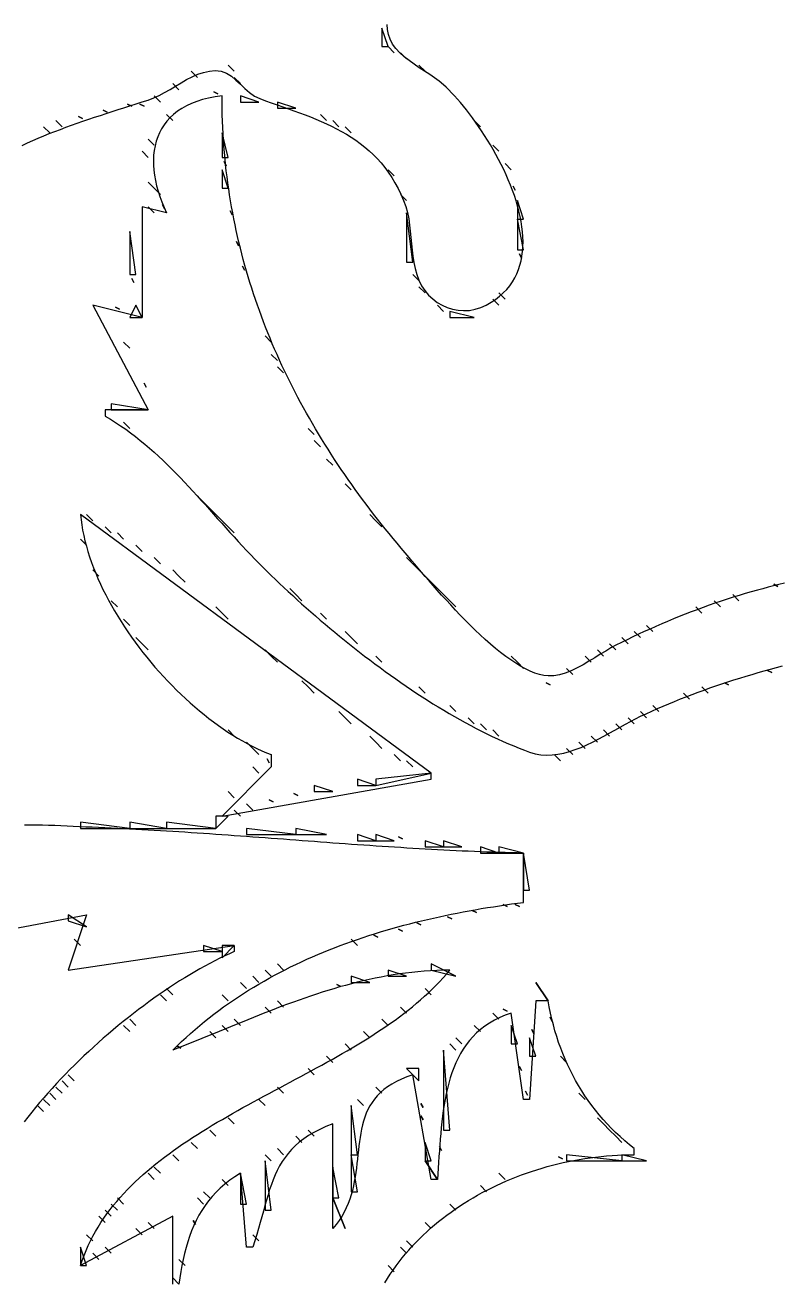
# Model space of a CAD drawing. Extents: x 0 to 589, y 0 to 633.
# Drawn here: x 164 to 286.7, y 295.5 to 499.5 of the extents above; entities that cross this region are included whole.
import ezdxf

# ---------------------------------------------------------------- set-up
doc = ezdxf.new("R2010")
doc.units = 0
for name, color, linetype in [('C250', 250, 'CONTINUOUS'), ('C251', 251, 'CONTINUOUS'), ('C252', 252, 'CONTINUOUS'), ('C253', 253, 'CONTINUOUS'), ('C254', 254, 'CONTINUOUS'), ('C27', 27, 'CONTINUOUS'), ('C37', 37, 'CONTINUOUS'), ('C47', 47, 'CONTINUOUS')]:
    doc.layers.add(name, color=color, linetype=linetype)

msp = doc.modelspace()

# ---------------------------------------------------------------- linework, layer by layer
at = {"layer": 'C250'}
for points in [[(222, 499), (222, 496), (223, 496), (222, 499)], [(198, 491), (199, 490), (198, 491)], [(287.409, 408.8549), (286.5141, 408.6316), (285.6256, 408.4056), (284.7436, 408.1768), (283.8684, 407.9454), (283, 407.7114), (282.0117, 407.4372), (281.025, 407.1532), (280.0399, 406.8593), (279.0567, 406.5558), (278.0755, 406.2429), (277.0964, 405.9208), (276.1195, 405.5896), (275.145, 405.2495), (274.1731, 404.9007), (273.2039, 404.5435), (272.2375, 404.1779), (271.2741, 403.8042), (270.3139, 403.4225), (269.3569, 403.0331), (268.4034, 402.6361), (267.4534, 402.2316), (266.5072, 401.82), (265.5648, 401.4014), (264.6265, 400.9759), (263.6923, 400.5437), (262.7624, 400.1051), (261.8369, 399.6602), (260.9161, 399.2092), (260, 398.7523), (259.2016, 398.3232), (258.359, 397.8289), (257.4791, 397.2897), (256.5686, 396.7259), (255.6343, 396.158), (254.683, 395.6064), (253.7215, 395.0914), (252.7567, 394.6336), (251.7954, 394.2532), (250.8442, 393.9706), (249.9102, 393.8064), (249, 393.7808), (248.308, 393.86), (247.5923, 394.0182), (246.8553, 394.2508), (246.0989, 394.5535), (245.3255, 394.9218), (244.5372, 395.3513), (243.7363, 395.8376), (242.9248, 396.3761), (242.1051, 396.9626), (241.2794, 397.5924), (240.4497, 398.2613), (239.6184, 398.9647), (238.7875, 399.6983), (237.9594, 400.4576), (237.1362, 401.2381), (236.3201, 402.0355), (235.5133, 402.8453), (234.718, 403.663), (233.9364, 404.4842), (233.1706, 405.3046), (232.423, 406.1196), (231.6957, 406.9248), (230.9908, 407.7158), (230.3106, 408.4882), (229.6573, 409.2374), (229.0331, 409.9592), (228.4402, 410.649), (227.8807, 411.3024), (227.3569, 411.915), (226.8709, 412.4823), (226.4251, 413), (225.758, 413.7755), (225.097, 414.5532), (224.4422, 415.3332), (223.7935, 416.1155), (223.1511, 416.9001), (222.5149, 417.6869), (221.885, 418.4761), (221.2615, 419.2677), (220.6444, 420.0617), (220.0338, 420.858), (219.4297, 421.6568), (218.8321, 422.458), (218.2411, 423.2617), (217.6567, 424.0679), (217.079, 424.8766), (216.508, 425.6878), (215.9439, 426.5016), (215.3865, 427.3179), (214.836, 428.1369), (214.2924, 428.9585), (213.7558, 429.7827), (213.2262, 430.6096), (212.7037, 431.4391), (212.1882, 432.2714), (211.6799, 433.1064), (211.1788, 433.9442), (210.6849, 434.7848), (210.1983, 435.6281), (209.719, 436.4743), (209.2472, 437.3233), (208.7827, 438.1751), (208.3257, 439.0299), (207.8762, 439.8876), (207.4343, 440.7482), (207, 441.6117), (206.5733, 442.4782), (206.1544, 443.3477), (205.7431, 444.2203), (205.3397, 445.0959), (204.9441, 445.9745), (204.5564, 446.8562), (204.1767, 447.741), (203.8049, 448.629), (203.4411, 449.5201), (203.0854, 450.4144), (202.7378, 451.3118), (202.3984, 452.2125), (202.0672, 453.1165), (201.7443, 454.0236), (201.4296, 454.9341), (201.1233, 455.8479), (200.8254, 456.765), (200.5359, 457.6854), (200.2549, 458.6092), (199.9824, 459.5364), (199.7186, 460.4671), (199.4633, 461.4011), (199.2167, 462.3386), (198.9788, 463.2796), (198.7497, 464.2241), (198.5294, 465.1721), (198.318, 466.1237), (198.1154, 467.0789), (197.9218, 468.0376), (197.7372, 468.9999), (197.5617, 469.9659), (197.3952, 470.9355), (197.2378, 471.9088), (197.0897, 472.8858), (196.9507, 473.8666), (196.8211, 474.851), (196.7007, 475.8393), (196.5897, 476.8313), (196.4881, 477.8272), (196.396, 478.8268), (196.3134, 479.8303), (196.2403, 480.8378), (196.1768, 481.8491), (196.123, 482.8643), (196.0788, 483.8834), (196.0444, 484.9066), (196.0197, 485.9337), (196.0049, 486.9648), (196, 488), (194.8751, 487.8461), (193.8151, 487.6435), (192.8191, 487.3939), (191.8861, 487.0989), (191.0154, 486.7602), (190.2061, 486.3794), (189.4574, 485.9584), (188.7683, 485.4986), (188.1382, 485.0019), (187.566, 484.4698), (187.0511, 483.9042), (186.5924, 483.3066), (186.1892, 482.6787), (185.8406, 482.0222), (185.5458, 481.3388), (185.304, 480.6302), (185.1142, 479.898), (184.9756, 479.144), (184.8874, 478.3697), (184.8488, 477.5769), (184.8588, 476.7673), (184.9167, 475.9425), (185.0216, 475.1043), (185.1726, 474.2542), (185.3688, 473.394), (185.6096, 472.5254), (185.8939, 471.65), (186.221, 470.7695), (186.5899, 469.8856), (187, 469)], [(185, 488), (186, 487), (185, 488)], [(199, 488), (199, 487), (202, 487), (199, 488)], [(240, 480), (241, 479), (240, 480)], [(196, 476), (196, 473), (197, 473), (196, 476)], [(185, 473), (186, 472), (185, 473)], [(187, 469), (183, 470), (183, 452), (175, 454), (184, 437), (177, 437), (177, 436), (177.8589, 435.4903), (178.7022, 434.9609), (179.5306, 434.4128), (180.3448, 433.8467), (181.1453, 433.2636), (181.9328, 432.6642), (182.708, 432.0494), (183.4715, 431.42), (184.224, 430.777), (184.9661, 430.1212), (185.6985, 429.4533), (186.4218, 428.7743), (187.1366, 428.085), (187.8437, 427.3863), (188.5436, 426.679), (189.237, 425.964), (189.9245, 425.242), (190.6069, 424.5141), (191.2847, 423.7809), (191.9586, 423.0434), (192.6292, 422.3025), (193.2972, 421.5589), (193.9633, 420.8135), (194.6281, 420.0672), (195.2922, 419.3208), (195.9562, 418.5751), (196.621, 417.8311), (197.287, 417.0896), (197.9549, 416.3513), (198.6254, 415.6173), (199.2991, 414.8882), (199.9767, 414.165), (200.6588, 413.4486), (201.3461, 412.7397), (202.0393, 412.0393), (202.6834, 411.3989), (203.3386, 410.7547), (204.0045, 410.107), (204.681, 409.4562), (205.3678, 408.8026), (206.0645, 408.1466), (206.771, 407.4887), (207.4869, 406.8292), (208.212, 406.1685), (208.946, 405.507), (209.6886, 404.845), (210.4397, 404.183), (211.1988, 403.5213), (211.9658, 402.8603), (212.7404, 402.2004), (213.5222, 401.542), (214.3111, 400.8854), (215.1068, 400.2311), (215.909, 399.5794), (216.7174, 398.9308), (217.5318, 398.2855), (218.3519, 397.644), (219.1774, 397.0066), (220.008, 396.3739), (220.8436, 395.746), (221.6838, 395.1235), (222.5284, 394.5066), (223.377, 393.8958), (224.2295, 393.2915), (225.0855, 392.6941), (225.9448, 392.1039), (226.8072, 391.5213), (227.6723, 390.9466), (228.5398, 390.3804), (229.4096, 389.8229), (230.2813, 389.2746), (231.1547, 388.7358), (232.0296, 388.207), (232.9055, 387.6884), (233.7824, 387.1805), (234.6598, 386.6837), (235.5376, 386.1983), (236.4155, 385.7248), (237.2931, 385.2635), (238.1703, 384.8147), (239.0468, 384.379), (239.9222, 383.9566), (240.7964, 383.548), (241.6691, 383.1535), (242.5399, 382.7736), (243.4087, 382.4085), (244.2752, 382.0587), (245.139, 381.7246), (246, 381.4066), (246.9034, 381.139), (247.8172, 380.9784), (248.7396, 380.9166), (249.6688, 380.9458), (250.6029, 381.0578), (251.5403, 381.2446), (252.4791, 381.4981), (253.4175, 381.8105), (254.3538, 382.1736), (255.2862, 382.5793), (256.2128, 383.0198), (257.1319, 383.4868), (258.0417, 383.9725), (258.9404, 384.4688), (259.8263, 384.9676), (260.6975, 385.461), (261.5522, 385.9408), (262.3887, 386.3991), (263.2052, 386.8279), (264, 387.2191), (264.9125, 387.6443), (265.8311, 388.0618), (266.7556, 388.4714), (267.6857, 388.8733), (268.6212, 389.2676), (269.5618, 389.6543), (270.5073, 390.0336), (271.4575, 390.4056), (272.4121, 390.7703), (273.3709, 391.1279), (274.3337, 391.4783), (275.3002, 391.8218), (276.2702, 392.1583), (277.2435, 392.4881), (278.2197, 392.8111), (279.1988, 393.1275), (280.1804, 393.4373), (281.1643, 393.7407), (282.1503, 394.0377), (283.1381, 394.3284), (284.1275, 394.613), (285.1183, 394.8914), (286.1102, 395.1638), (287.1029, 395.4304)], [(198.333328, 464.333344), (198.666672, 463.666656), (198.333328, 464.333344)], [(199.333328, 460.333344), (199.666672, 459.666656), (199.333328, 460.333344)], [(240, 455), (241, 454), (240, 455)], [(197, 418), (198, 417), (197, 418)], [(226, 413), (227, 412), (226, 413)], [(189, 410), (190, 409), (189, 410)], [(285.666656, 408.666656), (286.333344, 408.333344), (285.666656, 408.666656)], [(178, 406), (179, 405), (178, 406)], [(233, 406), (234, 405), (233, 406)], [(180, 403), (181, 402), (180, 403)], [(210, 392), (211, 391), (210, 392)], [(233, 389), (234, 388), (233, 389)], [(216, 387), (217, 386), (216, 387)], [(240, 385), (241, 384), (240, 385)], [(200, 383), (201, 382), (200, 383)], [(221, 383), (222, 382), (221, 383)], [(203.333328, 380.333344), (203.666672, 379.666656), (203.333328, 380.333344)], [(211, 376), (211, 375), (214, 375), (211, 376)], [(218, 377), (218, 376), (221, 376), (218, 377)], [(197, 375), (198, 374), (197, 375)], [(188, 295), (188, 306), (173, 298), (173.2801, 298.8326), (173.5839, 299.6504), (173.9106, 300.4538), (174.26, 301.243), (174.6314, 302.0182), (175.0243, 302.7798), (175.4384, 303.5282), (175.873, 304.2635), (176.3277, 304.9861), (176.8021, 305.6963), (177.2955, 306.3944), (177.8077, 307.0807), (178.3379, 307.7554), (178.8858, 308.419), (179.4509, 309.0716), (180.0327, 309.7135), (180.6306, 310.3452), (181.2442, 310.9668), (181.8731, 311.5787), (182.5167, 312.1811), (183.1745, 312.7744), (183.846, 313.3589), (184.5308, 313.9348), (185.2283, 314.5025), (185.9381, 315.0622), (186.6597, 315.6143), (187.3926, 316.159), (188.1363, 316.6967), (188.8903, 317.2276), (189.6542, 317.752), (190.4273, 318.2703), (191.2093, 318.7827), (191.9997, 319.2896), (192.7979, 319.7912), (193.6035, 320.2878), (194.416, 320.7798), (195.2349, 321.2673), (196.0597, 321.7508), (196.8899, 322.2306), (197.725, 322.7068), (198.5646, 323.1799), (199.4081, 323.65), (200.2551, 324.1176), (201.105, 324.5829), (201.9574, 325.0462), (202.8118, 325.5078), (203.6678, 325.968), (204.5247, 326.4271), (205.3821, 326.8854), (206.2396, 327.3432), (207.0966, 327.8008), (207.9527, 328.2585), (208.8073, 328.7166), (209.6601, 329.1753), (210.5103, 329.6351), (211.3577, 330.0961), (212.2017, 330.5587), (213.0418, 331.0232), (213.8776, 331.4898), (214.7084, 331.959), (215.5339, 332.4309), (216.3536, 332.9059), (217.167, 333.3842), (217.9735, 333.8662), (218.7727, 334.3522), (219.5641, 334.8424), (220.3472, 335.3372), (221.1215, 335.8368), (221.8866, 336.3416), (222.6419, 336.8518), (223.387, 337.3678), (224.1213, 337.8899), (224.8444, 338.4182), (225.5557, 338.9533), (226.2549, 339.4952), (226.9413, 340.0444), (227.6146, 340.6012), (228.2742, 341.1657), (228.9197, 341.7384), (229.5504, 342.3195), (230.1661, 342.9094), (230.7661, 343.5083), (231.35, 344.1165), (231.9172, 344.7343), (232.4674, 345.362), (233, 346), (231.9536, 345.9819), (230.9147, 345.9455), (229.883, 345.8913), (228.8583, 345.8196), (227.8404, 345.731), (226.829, 345.6259), (225.8239, 345.5049), (224.8248, 345.3683), (223.8315, 345.2167), (222.8438, 345.0505), (221.8614, 344.8703), (220.884, 344.6764), (219.9115, 344.4694), (218.9436, 344.2497), (217.98, 344.0179), (217.0205, 343.7743), (216.0649, 343.5195), (215.1129, 343.2539), (214.1643, 342.978), (213.2188, 342.6923), (212.2763, 342.3973), (211.3364, 342.0934), (210.3989, 341.781), (209.4637, 341.4608), (208.5303, 341.1331), (207.5987, 340.7985), (206.6685, 340.4573), (205.7395, 340.1102), (204.8115, 339.7574), (203.8842, 339.3996), (202.9575, 339.0372), (202.031, 338.6707), (201.1045, 338.3005), (200.1777, 337.9271), (199.2505, 337.5511), (198.3226, 337.1728), (197.3938, 336.7927), (196.4637, 336.4114), (195.5322, 336.0292), (194.5991, 335.6468), (193.664, 335.2644), (192.7268, 334.8827), (191.7872, 334.5021), (190.8449, 334.123), (189.8998, 333.746), (188.9516, 333.3715), (188, 333), (188.7108, 333.6995), (189.4301, 334.3863), (190.1579, 335.0603), (190.894, 335.7219), (191.6383, 336.3709), (192.3905, 337.0077), (193.1506, 337.6322), (193.9185, 338.2447), (194.694, 338.8452), (195.4769, 339.4339), (196.2672, 340.0108), (197.0646, 340.5762), (197.8691, 341.1301), (198.6805, 341.6727), (199.4986, 342.204), (200.3234, 342.7242), (201.1547, 343.2334), (201.9923, 343.7317), (202.8362, 344.2193), (203.6861, 344.6963), (204.542, 345.1628), (205.4037, 345.6188), (206.271, 346.0647), (207.1438, 346.5003), (208.0221, 346.926), (208.9056, 347.3417), (209.7942, 347.7477), (210.6878, 348.144), (211.5862, 348.5308), (212.4893, 348.9082), (213.3969, 349.2762), (214.309, 349.6351), (215.2253, 349.985), (216.1458, 350.3259), (217.0703, 350.658), (217.9987, 350.9814), (218.9308, 351.2962), (219.8664, 351.6026), (220.8055, 351.9007), (221.748, 352.1905), (222.6936, 352.4723), (223.6422, 352.7461), (224.5938, 353.0121), (225.548, 353.2703), (226.505, 353.521), (227.4643, 353.7641), (228.4261, 354), (229.39, 354.2285), (230.356, 354.45), (231.324, 354.6644), (232.2937, 354.872), (233.2651, 355.0728), (234.2379, 355.267), (235.2122, 355.4547), (236.1877, 355.636), (237.1643, 355.811), (238.1418, 355.9799), (239.1202, 356.1427), (240.0993, 356.2996), (241.0789, 356.4508), (242.0589, 356.5963), (243.0392, 356.7362), (244.0196, 356.8707), (245, 357), (245, 365), (244.0049, 365.0219), (243.0095, 365.0467), (242.0137, 365.0741), (241.0176, 365.1042), (240.0211, 365.1369), (239.0242, 365.1721), (238.027, 365.2097), (237.0295, 365.2496), (236.0317, 365.2918), (235.0336, 365.3362), (234.0352, 365.3827), (233.0365, 365.4313), (232.0376, 365.4818), (231.0384, 365.5342), (230.0389, 365.5884), (229.0393, 365.6444), (228.0394, 365.702), (227.0392, 365.7612), (226.0389, 365.8219), (225.0384, 365.8841), (224.0377, 365.9476), (223.0369, 366.0124), (222.0358, 366.0785), (221.0347, 366.1456), (220.0334, 366.2138), (219.032, 366.283), (218.0304, 366.3532), (217.0288, 366.4241), (216.027, 366.4958), (215.0252, 366.5682), (214.0233, 366.6412), (213.0214, 366.7148), (212.0194, 366.7888), (211.0173, 366.8631), (210.0153, 366.9378), (209.0132, 367.0128), (208.0111, 367.0878), (207.009, 367.163), (206.007, 367.2382), (205.0049, 367.3132), (204.0029, 367.3882), (203.001, 367.4629), (201.9991, 367.5374), (200.9973, 367.6114), (199.9955, 367.685), (198.9939, 367.7581), (197.9923, 367.8306), (196.9909, 367.9025), (195.9896, 367.9735), (194.9884, 368.0438), (193.9874, 368.1132), (192.9866, 368.1815), (191.9859, 368.2489), (190.9853, 368.3151), (189.985, 368.3801), (188.9849, 368.4438), (187.985, 368.5062), (186.9853, 368.5672), (185.9858, 368.6267), (184.9866, 368.6845), (183.9877, 368.7408), (182.989, 368.7953), (181.9906, 368.848), (180.9925, 368.8988), (179.9947, 368.9477), (178.9971, 368.9945), (178, 369.0393), (176.9546, 369.0867), (175.9158, 369.1365), (174.8834, 369.1878), (173.8572, 369.2393), (172.837, 369.2902), (171.8225, 369.3395), (170.8134, 369.3861), (169.8096, 369.429), (168.8109, 369.4673), (167.8169, 369.4998), (166.8275, 369.5256), (165.8424, 369.5438), (164.8615, 369.5532), (163.8844, 369.5528)], [(229, 367), (229, 366), (232, 366), (229, 367)], [(153, 351), (174, 355), (171, 346), (198, 350), (198, 349), (197.2223, 348.6563), (196.4369, 348.2934), (195.6443, 347.9116), (194.8451, 347.5113), (194.0397, 347.0931), (193.2289, 346.6572), (192.413, 346.2043), (191.5928, 345.7346), (190.7687, 345.2486), (189.9413, 344.7468), (189.1111, 344.2296), (188.2788, 343.6974), (187.4449, 343.1506), (186.6099, 342.5897), (185.7745, 342.0152), (184.9391, 341.4273), (184.1043, 340.8267), (183.2707, 340.2137), (182.4388, 339.5887), (181.6093, 338.9521), (180.7826, 338.3045), (179.9593, 337.6462), (179.1401, 336.9777), (178.3253, 336.2993), (177.5157, 335.6116), (176.7117, 334.915), (175.9139, 334.2098), (175.123, 333.4966), (174.3393, 332.7757), (173.5636, 332.0476), (172.7963, 331.3127), (172.038, 330.5715), (171.2893, 329.8244), (170.5508, 329.0718), (169.8229, 328.3141), (169.1063, 327.5518), (168.4015, 326.7853), (167.7091, 326.015), (167.0297, 325.2415), (166.3637, 324.465), (165.7118, 323.6861), (165.0745, 322.9051), (164.4523, 322.1225), (163.8459, 321.3388)], [(241.666672, 356.666656), (242.333328, 356.333344), (241.666672, 356.666656)], [(205, 347), (206, 346), (205, 347)], [(214.666672, 343.666656), (215.333328, 343.333344), (214.666672, 343.666656)], [(186, 342), (187, 341), (186, 342)], [(222.4512, 295.2091), (222.8848, 295.9095), (223.3348, 296.5997), (223.801, 297.2797), (224.283, 297.9493), (224.7806, 298.6084), (225.2934, 299.257), (225.8212, 299.8949), (226.3637, 300.522), (226.9206, 301.1383), (227.4915, 301.7436), (228.0763, 302.3378), (228.6745, 302.9208), (229.286, 303.4926), (229.9104, 304.053), (230.5474, 304.6019), (231.1967, 305.1393), (231.858, 305.6649), (232.5311, 306.1788), (233.2156, 306.6809), (233.9113, 307.1709), (234.6178, 307.6489), (235.3349, 308.1147), (236.0623, 308.5683), (236.7996, 309.0094), (237.5466, 309.4381), (238.303, 309.8542), (239.0685, 310.2576), (239.8428, 310.6483), (240.6256, 311.0261), (241.4166, 311.3909), (242.2155, 311.7426), (243.0221, 312.0811), (243.8359, 312.4064), (244.6568, 312.7183), (245.4845, 313.0167), (246.3186, 313.3015), (247.1588, 313.5727), (248.0049, 313.8301), (248.8566, 314.0736), (249.7135, 314.3031), (250.5754, 314.5185), (251.442, 314.7198), (252.313, 314.9067), (253.188, 315.0793), (254.0669, 315.2374), (254.9493, 315.3809), (255.8349, 315.5098), (256.7234, 315.6239), (257.6145, 315.723), (258.508, 315.8072), (259.4035, 315.8763), (260.3007, 315.9303), (261.1994, 315.9689), (262.0992, 315.9922), (263, 316), (263, 317), (262.2099, 317.6315), (261.4422, 318.2792), (260.6967, 318.943), (259.9734, 319.6224), (259.2723, 320.3173), (258.5933, 321.0274), (257.9364, 321.7526), (257.3016, 322.4924), (256.6888, 323.2468), (256.098, 324.0154), (255.5291, 324.798), (254.9821, 325.5943), (254.457, 326.4042), (253.9538, 327.2273), (253.4723, 328.0635), (253.0126, 328.9124), (252.5746, 329.7739), (252.1583, 330.6477), (251.7637, 331.5335), (251.3907, 332.4311), (251.0392, 333.3402), (250.7093, 334.2607), (250.4009, 335.1922), (250.114, 336.1346), (249.8485, 337.0875), (249.6043, 338.0507), (249.3816, 339.024), (249.1801, 340.0072), (249, 341), (247, 341), (246, 325), (245, 325), (243, 339), (242.034, 338.6603), (241.1254, 338.278), (240.2722, 337.8547), (239.4726, 337.3919), (238.7246, 336.8912), (238.0265, 336.3542), (237.3762, 335.7823), (236.772, 335.1773), (236.212, 334.5405), (235.6943, 333.8737), (235.2169, 333.1784), (234.7781, 332.4561), (234.376, 331.7084), (234.0086, 330.9368), (233.6741, 330.143), (233.3706, 329.3285), (233.0963, 328.4949), (232.8492, 327.6437), (232.6276, 326.7764), (232.4294, 325.8947), (232.2528, 325.0002), (232.096, 324.0943), (231.9571, 323.1787), (231.8341, 322.2548), (231.7253, 321.3244), (231.6287, 320.3889), (231.5424, 319.4499), (231.4647, 318.509), (231.3935, 317.5677), (231.3271, 316.6276), (231.2635, 315.6903), (231.2008, 314.7573), (231.1373, 313.8302), (231.071, 312.9106), (231, 312), (230, 312), (227, 329), (226.0356, 328.6647), (225.1479, 328.3011), (224.3335, 327.9103), (223.5887, 327.4933), (222.9103, 327.0513), (222.2946, 326.5852), (221.7383, 326.0961), (221.2378, 325.5851), (220.7898, 325.0532), (220.3907, 324.5016), (220.0372, 323.9311), (219.7256, 323.343), (219.4526, 322.7383), (219.2147, 322.118), (219.0084, 321.4833), (218.8303, 320.835), (218.6769, 320.1744), (218.5447, 319.5025), (218.4303, 318.8203), (218.3303, 318.1289), (218.241, 317.4293), (218.1592, 316.7227), (218.0813, 316.01), (218.0038, 315.2924), (217.9234, 314.5709), (217.8364, 313.8465), (217.7395, 313.1203), (217.6293, 312.3934), (217.5021, 311.6669), (217.3547, 310.9417), (217.1834, 310.219), (216.9849, 309.4998), (216.7557, 308.7852), (216.4922, 308.0762), (216.1912, 307.3739), (215.849, 306.6794), (215.4623, 305.9937), (215.0275, 305.3178), (214.5412, 304.6529), (214, 304), (214, 321), (212.8966, 320.5673), (211.8778, 320.1093), (210.9391, 319.6263), (210.0761, 319.1184), (209.2844, 318.5858), (208.5596, 318.0287), (207.8973, 317.4473), (207.2932, 316.8417), (206.7427, 316.2123), (206.2416, 315.559), (205.7853, 314.8822), (205.3696, 314.182), (204.9899, 313.4586), (204.642, 312.7122), (204.3213, 311.9429), (204.0235, 311.1511), (203.7442, 310.3368), (203.4791, 309.5002), (203.2235, 308.6415), (202.9733, 307.761), (202.724, 306.8587), (202.4711, 305.935), (202.2103, 304.9899), (201.9372, 304.0236), (201.6474, 303.0364), (201.3364, 302.0285), (201, 301), (200, 301), (199, 313), (198.0975, 312.4404), (197.2512, 311.8513), (196.4588, 311.2335), (195.7184, 310.5876), (195.0281, 309.9145), (194.3857, 309.2147), (193.7894, 308.4891), (193.237, 307.7384), (192.7266, 306.9634), (192.2562, 306.1646), (191.8238, 305.3429), (191.4274, 304.4991), (191.0649, 303.6337), (190.7344, 302.7477), (190.4338, 301.8416), (190.1611, 300.9162), (189.9145, 299.9723), (189.6917, 299.0105), (189.4909, 298.0317), (189.31, 297.0365), (189.147, 296.0257), (189, 295)], [(249.333328, 338.333344), (249.666672, 337.666656), (249.333328, 338.333344)], [(219, 336), (220, 335), (219, 336)], [(233, 334), (234, 333), (233, 334)], [(245.333328, 326.333344), (245.666672, 325.666656), (245.333328, 326.333344)], [(228.333328, 322.333344), (228.666672, 321.666656), (228.333328, 322.333344)], [(197, 322), (198, 321), (197, 322)], [(257, 322), (258, 321), (257, 322)], [(258, 321), (259, 320), (258, 321)], [(260, 319), (261, 318), (260, 319)], [(205, 317), (206, 316), (205, 317)], [(217, 316), (217, 310), (218, 310), (217, 316)], [(250.666672, 315.666656), (251.333328, 315.333344), (250.666672, 315.666656)], [(185, 314), (186, 313), (185, 314)], [(241, 313), (242, 312), (241, 313)], [(214, 309), (216, 304), (214, 309)], [(184, 305), (185, 304), (184, 305)], [(191.333328, 305.333344), (191.666672, 304.666656), (191.333328, 305.333344)]]:
    msp.add_lwpolyline(points, dxfattribs=at)
at = {"layer": 'C251'}
for points in [[(228.0092, 458.0439), (228.4455, 457.1753), (228.9687, 456.3785), (229.5705, 455.658), (230.2422, 455.0181), (230.9756, 454.4632), (231.7622, 453.9979), (232.5935, 453.6265), (233.4611, 453.3534), (234.3565, 453.1831), (235.2713, 453.1201), (236.1971, 453.1686), (237.1255, 453.3333), (238.0479, 453.6184), (238.956, 454.0285), (239.7378, 454.4744), (240.458, 454.953), (241.1181, 455.4627), (241.7194, 456.0023), (242.2637, 456.5704), (242.7524, 457.1655), (243.187, 457.7864), (243.5691, 458.4317), (243.9002, 459.1), (244.1819, 459.7899), (244.4156, 460.5), (244.6028, 461.2291), (244.7452, 461.9757), (244.8442, 462.7384), (244.9014, 463.516), (244.9182, 464.3069), (244.8963, 465.11), (244.8372, 465.9237), (244.7423, 466.7467), (244.6132, 467.5776), (244.4514, 468.4152), (244.2585, 469.2579), (244.036, 470.1045), (243.7854, 470.9536), (243.5083, 471.8038), (243.2061, 472.6537), (242.8804, 473.502), (242.5328, 474.3473), (242.1646, 475.1882), (241.7776, 476.0234), (241.3732, 476.8515), (240.9529, 477.6711), (240.5183, 478.4809), (240.0709, 479.2795), (239.6122, 480.0655), (239.1437, 480.8376), (238.667, 481.5943), (238.1836, 482.3344), (237.6951, 483.0564), (237.2029, 483.759), (236.7086, 484.4408), (236.2137, 485.1005), (235.7197, 485.7366), (235.2282, 486.3479), (234.7407, 486.9329), (234.2588, 487.4902), (233.7838, 488.0186), (233.3175, 488.5166), (232.8613, 488.9829), (232.4167, 489.416), (231.9853, 489.8148), (231.3079, 490.3764), (230.5574, 490.9265), (229.7533, 491.4717), (228.9151, 492.0182), (228.0623, 492.5725), (227.2146, 493.141), (226.3914, 493.7301), (225.6123, 494.3463), (224.8969, 494.9959), (224.2646, 495.6854), (223.7351, 496.4212), (223.3279, 497.2098), (223.0678, 497.9768), (222.9038, 498.7826), (222.8295, 499.6229)], [(223, 496), (224, 495), (223, 496)], [(163.5306, 479.9579), (164.3961, 480.3608), (165.2682, 480.7526), (166.147, 481.134), (167.0324, 481.5057), (167.9243, 481.8683), (168.8225, 482.2225), (169.7271, 482.5691), (170.638, 482.9088), (171.555, 483.2422), (172.478, 483.5701), (173.4071, 483.8932), (174.3421, 484.2122), (175.283, 484.5277), (176.2296, 484.8405), (177.1818, 485.1512), (178.1397, 485.4606), (179.1031, 485.7694), (180.0719, 486.0783), (181.0461, 486.388), (182.0255, 486.6991), (183.0102, 487.0124), (184, 487.3287), (184.894, 487.6629), (185.7852, 488.0777), (186.6751, 488.5526), (187.5653, 489.0668), (188.4574, 489.5998), (189.3531, 490.1309), (190.2539, 490.6396), (191.1615, 491.1053), (192.0775, 491.5073), (193.0035, 491.8249), (193.9411, 492.0377), (194.8919, 492.125), (195.8574, 492.0156), (196.7257, 491.6849), (197.521, 491.185), (198.268, 490.5681), (198.9909, 489.8864), (199.7144, 489.1923), (200.4629, 488.5379), (201.2608, 487.9754), (202.1327, 487.5571)], [(191, 492), (192, 491), (191, 492)], [(228, 493), (229, 492), (228, 493)], [(194.666672, 488.666656), (195.333328, 488.333344), (194.666672, 488.666656)], [(202.1327, 487.557), (203.0716, 487.223), (204.0068, 486.8944), (204.9375, 486.5693), (205.8626, 486.2457), (206.7814, 485.9217), (207.693, 485.5952), (208.5964, 485.2645), (209.4907, 484.9276), (210.3751, 484.5825), (211.2487, 484.2272), (212.1106, 483.8599), (212.9599, 483.4786), (213.7957, 483.0814), (214.6171, 482.6664), (215.4232, 482.2315), (216.2131, 481.7749), (216.986, 481.2946), (217.741, 480.7887), (218.4771, 480.2552), (219.1935, 479.6923), (219.8893, 479.098), (220.5635, 478.4702), (221.2154, 477.8072), (221.8439, 477.107), (222.4483, 476.3676), (223.0276, 475.587), (223.5809, 474.7635), (224.1074, 473.8949), (224.6062, 472.9794), (225.0763, 472.0151), (225.5169, 471), (225.8664, 470.0255), (226.1351, 469.0363), (226.338, 468.0353), (226.4897, 467.0256), (226.6053, 466.0103), (226.6996, 464.9922), (226.7873, 463.9745), (226.8834, 462.9601), (227.0027, 461.9521), (227.1601, 460.9534), (227.3704, 459.9672), (227.6485, 458.9964), (228.0092, 458.044)], [(180.666672, 486.666656), (181.333328, 486.333344), (180.666672, 486.666656)], [(205, 487), (205, 486), (208, 486), (205, 487)], [(169, 484), (170, 483), (169, 484)], [(237, 484), (238, 483), (237, 484)], [(216, 483), (217, 482), (216, 483)], [(223, 476), (224, 475), (223, 476)], [(184, 474), (185, 473), (184, 474)], [(225, 472), (226, 471), (225, 472)], [(184, 470), (185, 469), (184, 470)], [(186.333328, 470.333344), (186.666672, 469.666656), (186.333328, 470.333344)], [(197.333328, 469.333344), (197.666672, 468.666656), (197.333328, 469.333344)], [(244, 468), (244, 463), (245, 463), (244, 468)], [(181, 466), (181, 459), (182, 459), (181, 466)], [(241, 456), (242, 455), (241, 456)], [(204, 446), (205, 445), (204, 446)], [(211, 432), (212, 431), (211, 432)], [(213, 429), (214, 428), (213, 429)], [(216, 425), (217, 424), (216, 425)], [(194, 421), (195, 420), (194, 421)], [(195, 420), (196, 419), (195, 420)], [(196, 419), (197, 418), (196, 419)], [(220, 420), (221, 419), (220, 420)], [(177, 418), (178, 417), (177, 418)], [(173, 416), (174, 415), (173, 416)], [(185, 413), (186, 412), (185, 413)], [(227, 412), (228, 411), (227, 412)], [(228, 411), (229, 410), (228, 411)], [(207, 408), (208, 407), (207, 408)], [(229, 410), (230, 409), (229, 410)], [(230, 409), (231, 408), (230, 409)], [(231, 408), (232, 407), (231, 408)], [(232, 407), (233, 406), (232, 407)], [(276, 406), (277, 405), (276, 406)], [(279, 407), (280, 406), (279, 407)], [(196, 404), (197, 403), (196, 404)], [(273, 405), (274, 404), (273, 405)], [(216, 401), (217, 400), (216, 401)], [(261, 400), (262, 399), (261, 400)], [(263, 401), (264, 400), (263, 401)], [(183, 399), (184, 398), (183, 399)], [(257, 398), (258, 397), (257, 398)], [(259, 399), (260, 398), (259, 399)], [(204, 397), (205, 396), (204, 397)], [(221, 397), (222, 396), (221, 397)], [(244, 396), (245, 395), (244, 396)], [(252, 395), (253, 394), (252, 395)], [(274, 392), (275, 391), (274, 392)], [(271, 391), (272, 390), (271, 391)], [(266, 389), (267, 388), (266, 389)], [(238, 386), (239, 385), (238, 386)], [(260, 386), (261, 385), (260, 386)], [(262, 387), (263, 386), (262, 387)], [(256, 384), (257, 383), (256, 384)], [(258, 385), (259, 384), (258, 385)], [(252, 382), (253, 381), (252, 382)], [(224, 381), (225, 380), (224, 381)], [(250, 381), (251, 380), (250, 381)], [(201, 379), (202, 378), (201, 379)], [(200, 373), (201, 372), (200, 373)], [(173, 370), (173, 369), (181, 369), (173, 370)], [(195, 371), (195, 369), (197, 371), (195, 371)], [(221, 368), (221, 367), (224, 367), (221, 368)], [(241, 366), (241, 365), (245, 365), (241, 366)], [(236.666672, 355.666656), (237.333328, 355.333344), (236.666672, 355.666656)], [(227.666672, 353.666656), (228.333328, 353.333344), (227.666672, 353.666656)], [(172, 351), (173, 350), (172, 351)], [(217, 351), (218, 350), (217, 351)], [(196, 350), (196, 348), (198, 350), (196, 350)], [(201, 345), (202, 344), (201, 345)], [(203, 346), (204, 345), (203, 346)], [(223, 346), (223, 345), (226, 345), (223, 346)], [(199, 344), (200, 343), (199, 344)], [(229, 343), (230, 342), (229, 343)], [(247, 344), (249, 341), (247, 344)], [(196, 342), (197, 341), (196, 342)], [(203, 340), (204, 339), (203, 340)], [(240, 339), (241, 338), (240, 339)], [(241.666672, 339.666656), (242.333328, 339.333344), (241.666672, 339.666656)], [(180, 337), (181, 336), (180, 337)], [(222, 338), (223, 337), (222, 338)], [(237, 337), (238, 336), (237, 337)], [(194, 336), (195, 335), (194, 336)], [(246, 335), (246, 332), (247, 332), (246, 335)], [(216, 334), (217, 333), (216, 334)], [(232, 333), (232, 320), (233, 320), (232, 333)], [(213, 332), (214, 331), (213, 332)], [(251, 332), (252, 331), (251, 332)], [(210, 330), (211, 329), (210, 330)], [(226, 330), (228, 328), (228, 330), (226, 330)], [(244.333328, 330.333344), (244.666672, 329.666656), (244.333328, 330.333344)], [(205, 327), (206, 326), (205, 327)], [(218, 325), (219, 324), (218, 325)], [(254, 326), (255, 325), (254, 326)], [(194, 320), (195, 319), (194, 320)], [(210, 320), (211, 319), (210, 320)], [(259, 320), (260, 319), (259, 320)], [(191, 318), (192, 317), (191, 318)], [(231.333328, 317.333344), (231.666672, 316.666656), (231.333328, 317.333344)], [(188, 316), (189, 315), (188, 316)], [(179, 309), (180, 308), (179, 309)], [(192, 309), (193, 308), (192, 309)], [(176, 306), (177, 305), (176, 306)], [(177, 307), (178, 306), (177, 307)], [(178, 308), (179, 307), (178, 308)], [(233, 308), (234, 307), (233, 308)], [(182, 304), (183, 303), (182, 304)], [(201, 303), (202, 302), (201, 303)], [(177, 301), (178, 300), (177, 301)], [(225, 301), (226, 300), (225, 301)], [(188, 296), (189, 295), (188, 296)]]:
    msp.add_lwpolyline(points, dxfattribs=at)
at = {"layer": 'C252'}
for points in [[(225, 495), (226, 494), (225, 495)], [(197, 493), (198, 492), (197, 493)], [(188, 490), (189, 489), (188, 490)], [(176.666672, 485.666656), (177.333328, 485.333344), (176.666672, 485.666656)], [(187, 485), (188, 484), (187, 485)], [(212, 485), (213, 484), (212, 485)], [(214, 484), (215, 483), (214, 484)], [(167, 483), (168, 482), (167, 483)], [(184, 481), (185, 480), (184, 481)], [(183, 479), (184, 478), (183, 479)], [(196.333328, 477.333344), (196.666672, 476.666656), (196.333328, 477.333344)], [(242, 477), (243, 476), (242, 477)], [(244, 471), (244, 468), (245, 468), (244, 471)], [(227, 459), (228, 458), (227, 459)], [(228, 457), (229, 456), (228, 457)], [(178.666672, 453.666656), (179.333328, 453.333344), (178.666672, 453.666656)], [(231, 454), (232, 453), (231, 454)], [(203, 449), (204, 448), (203, 449)], [(180, 448), (181, 447), (180, 448)], [(205, 444), (206, 443), (205, 444)], [(178, 438), (178, 437), (184, 437), (178, 438)], [(180, 435), (181, 434), (180, 435)], [(210, 434), (211, 433), (210, 434)], [(192, 423), (193, 422), (192, 423)], [(193, 422), (194, 421), (193, 422)], [(173, 420), (173.0885, 419.1563), (173.2061, 418.3061), (173.3522, 417.4501), (173.5261, 416.5888), (173.7271, 415.723), (173.9548, 414.8532), (174.2085, 413.98), (174.4875, 413.1042), (174.7912, 412.2264), (175.119, 411.3471), (175.4703, 410.4672), (175.8445, 409.5871), (176.2409, 408.7075), (176.6589, 407.8291), (177.098, 406.9525), (177.5574, 406.0783), (178.0366, 405.2073), (178.535, 404.3399), (179.0519, 403.477), (179.5867, 402.619), (180.1387, 401.7667), (180.7075, 400.9207), (181.2923, 400.0816), (181.8925, 399.2501), (182.5076, 398.4268), (183.1368, 397.6123), (183.7796, 396.8073), (184.4353, 396.0125), (185.1034, 395.2284), (185.7832, 394.4558), (186.4741, 393.6952), (187.1755, 392.9472), (187.8867, 392.2127), (188.6071, 391.492), (189.3361, 390.7861), (190.0732, 390.0953), (190.8176, 389.4205), (191.5688, 388.7621), (192.3261, 388.121), (193.0889, 387.4977), (193.8566, 386.8928), (194.6285, 386.307), (195.4042, 385.7409), (196.1828, 385.1953), (196.9639, 384.6706), (197.7468, 384.1676), (198.5308, 383.6869), (199.3154, 383.2291), (200.1, 382.7949), (200.8838, 382.3849), (201.6663, 381.9998), (202.447, 381.6402), (203.225, 381.3067), (204, 381), (204, 379), (196, 371), (230, 377), (230, 378), (173, 420)], [(174, 420), (175, 419), (174, 420)], [(221, 419), (222, 418), (221, 419)], [(179, 417), (180, 416), (179, 417)], [(182, 415), (183, 414), (182, 415)], [(175, 411), (176, 410), (175, 411)], [(188, 411), (189, 410), (188, 411)], [(208, 407), (209, 406), (208, 407)], [(195, 405), (196, 404), (195, 405)], [(212, 404), (213, 403), (212, 404)], [(265, 402), (266, 401), (265, 402)], [(182, 400), (183, 399), (182, 400)], [(217, 400), (218, 399), (217, 400)], [(203, 398), (204, 397), (203, 398)], [(243, 397), (244, 396), (243, 397)], [(255, 397), (256, 396), (255, 397)], [(209, 393), (210, 392), (209, 393)], [(228, 392), (229, 391), (228, 392)], [(215, 388), (216, 387), (215, 388)], [(264, 388), (265, 387), (264, 388)], [(236, 387), (237, 386), (236, 387)], [(197, 385), (198, 384), (197, 385)], [(220, 384), (221, 383), (220, 384)], [(201, 382), (202, 381), (201, 382)], [(254, 383), (255, 382), (254, 383)], [(226, 380), (227, 379), (226, 380)], [(207.666672, 374.666656), (208.333328, 374.333344), (207.666672, 374.666656)], [(198, 372), (199, 371), (198, 372)], [(181, 370), (181, 369), (187, 369), (181, 370)], [(208, 369), (208, 368), (213, 368), (208, 369)], [(232, 367), (232, 366), (235, 366), (232, 367)], [(243.666672, 356.666656), (244.333328, 356.333344), (243.666672, 356.666656)], [(230, 347), (230, 346), (234, 345), (230, 347)], [(217, 345), (217, 344), (220, 344), (217, 345)], [(187, 343), (188, 342), (187, 343)], [(205, 341), (206, 340), (205, 341)], [(225, 340), (226, 339), (225, 340)], [(181, 338), (182, 337), (181, 338)], [(196, 337), (197, 336), (196, 337)], [(198, 338), (199, 337), (198, 338)], [(243, 337), (243, 334), (244, 334), (243, 337)], [(234, 335), (235, 334), (234, 335)], [(188.666672, 333.666656), (189.333328, 333.333344), (188.666672, 333.666656)], [(171, 329), (172, 328), (171, 329)], [(169, 327), (170, 326), (169, 327)], [(170, 328), (171, 327), (170, 328)], [(221, 327), (222, 326), (221, 327)], [(167, 325), (168, 324), (167, 325)], [(168, 326), (169, 325), (168, 326)], [(202, 325), (203, 324), (202, 325)], [(166, 324), (167, 323), (166, 324)], [(217, 324), (217, 316), (218, 316), (217, 324)], [(228.333328, 324.333344), (228.666672, 323.666656), (228.333328, 324.333344)], [(208, 319), (209, 318), (208, 319)], [(229, 318), (229, 315), (230, 315), (229, 318)], [(203, 316), (204, 315), (203, 316)], [(261, 316), (261, 315), (265, 315), (261, 316)], [(184, 313), (185, 312), (184, 313)], [(214, 314), (214, 309), (215, 309), (214, 314)], [(196, 312), (197, 311), (196, 312)], [(238, 311), (239, 310), (238, 311)], [(193, 310), (194, 309), (193, 310)], [(229, 305), (230, 304), (229, 305)], [(174, 303), (175, 302), (174, 303)], [(226, 302), (227, 301), (226, 302)], [(173, 301), (173, 298), (174, 298), (173, 301)], [(175, 300), (176, 299), (175, 300)], [(189, 299), (190, 298), (189, 299)], [(223, 298), (224, 297), (223, 298)]]:
    msp.add_lwpolyline(points, dxfattribs=at)
at = {"layer": 'C253'}
for points in [[(182.666672, 486.666656), (183.333328, 486.333344), (182.666672, 486.666656)], [(172.666672, 484.666656), (173.333328, 484.333344), (172.666672, 484.666656)], [(244.333328, 462.333344), (244.666672, 461.666656), (244.333328, 462.333344)], [(181.333328, 458.333344), (181.666672, 457.666656), (181.333328, 458.333344)], [(233, 453), (233, 452), (237, 452), (233, 453)], [(183.333328, 441.333344), (183.666672, 440.666656), (183.333328, 441.333344)], [(284.666656, 394.666656), (285.333344, 394.333344), (284.666656, 394.666656)], [(277.666656, 392.666656), (278.333344, 392.333344), (277.666656, 392.666656)], [(230, 378), (221, 377), (221, 376), (230, 378)], [(203.666672, 373.666656), (204.333328, 373.333344), (203.666672, 373.666656)], [(187, 370), (187, 369), (195, 369), (187, 370)], [(224.666672, 367.666656), (225.333328, 367.333344), (224.666672, 367.666656)], [(245, 365), (245, 359), (246, 359), (245, 365)], [(232.666672, 354.666656), (233.333328, 354.333344), (232.666672, 354.666656)], [(220.666672, 351.666656), (221.333328, 351.333344), (220.666672, 351.666656)], [(224.666672, 352.666656), (225.333328, 352.333344), (224.666672, 352.666656)], [(193, 350), (193, 349), (196, 349), (193, 350)], [(246.333328, 336.333344), (246.666672, 335.666656), (246.333328, 336.333344)], [(252, 316), (252, 315), (261, 315), (252, 316)]]:
    msp.add_lwpolyline(points, dxfattribs=at)
at = {"layer": 'C254'}
for points in [[(196, 482), (196, 478), (197, 478), (196, 482)], [(171, 355), (171, 354), (174, 353), (171, 355)]]:
    msp.add_lwpolyline(points, dxfattribs=at)
at = {"layer": 'C27'}
msp.add_lwpolyline([(200, 369), (200, 368), (208, 368), (200, 369)], dxfattribs=at)
at = {"layer": 'C37'}
for points in [[(248.666672, 392.666656), (249.333328, 392.333344), (248.666672, 392.666656)], [(218, 368), (218, 367), (221, 367), (218, 368)], [(238, 366), (238, 365), (241, 365), (238, 366)], [(229, 315), (231, 312), (229, 315)], [(199, 313), (199, 308), (200, 308), (199, 313)]]:
    msp.add_lwpolyline(points, dxfattribs=at)
at = {"layer": 'C47'}
for points in [[(243.333328, 473.333344), (243.666672, 472.666656), (243.333328, 473.333344)], [(226, 469), (226, 461), (227, 461), (226, 469)], [(182, 454), (181, 452), (183, 452), (182, 454)], [(203, 315), (203, 307), (204, 307), (203, 315)]]:
    msp.add_lwpolyline(points, dxfattribs=at)

doc.saveas('drawing.dxf')
